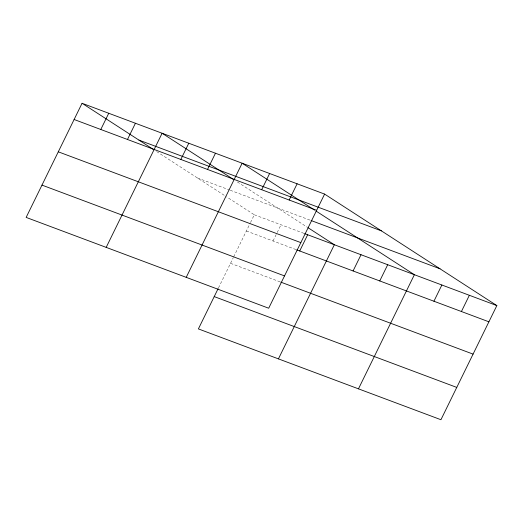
<?xml version="1.0" encoding="UTF-8"?>
<svg xmlns="http://www.w3.org/2000/svg" width="523" height="523" viewBox="0 0 523 523"><rect width="100%" height="100%" fill="white"/><g stroke="black" fill="none" stroke-linecap="round" stroke-linejoin="round"><path stroke-width="0.39" stroke-dasharray="2.62 1.96" d="M218.477 287.918L233.35 257.564M233.696 256.845L250.164 223.243M250.51 222.536L254.309 214.776L226.564 196.818M273.039 240.985L276.844 233.232M277.19 232.526L280.988 224.766M197.465 177.983L229.486 189.967M230.244 190.254L310.283 220.222M254.309 214.776L303.856 233.33M246.359 230.996L295.907 249.549M230.532 263.311L280.08 281.858M237.331 181.945L307.282 227.224M156.612 151.533L225.89 196.38"/><path stroke-width="0.78" d="M82.065 103.279L26.15 217.411L268.691 308.224L324.606 194.092L82.065 103.279L153.886 149.774M100.795 129.488L108.745 113.269M127.475 139.478L135.424 123.258M106.189 247.379L162.104 133.247L233.925 179.735M180.834 159.456L188.783 143.237M207.513 169.445L215.463 153.226M186.227 277.347L242.142 163.215L314.643 210.148M261.683 189.725L269.626 173.505M218.124 288.637L198.394 328.908L440.935 419.721L496.85 305.589L324.606 194.092M289.173 200.021L297.116 183.795M299.718 250.975L307.668 234.755M278.432 358.876L334.347 244.744L307.955 227.662M353.077 270.953L361.027 254.734M379.757 280.943L387.706 264.723M358.471 388.844L414.386 274.712L316.003 211.031M433.927 301.228L441.876 285.002M461.417 311.518L469.36 295.299M138.902 140.072L381.444 230.885M74.116 119.499L316.657 210.311M311.048 220.51L440.006 268.796M304.621 233.611L496.85 305.589M58.288 151.814L300.83 242.62M296.672 249.837L488.9 321.808M41.977 185.103L284.519 275.909M280.844 282.145L473.073 354.117M214.221 296.6L456.769 387.412"/></g></svg>
